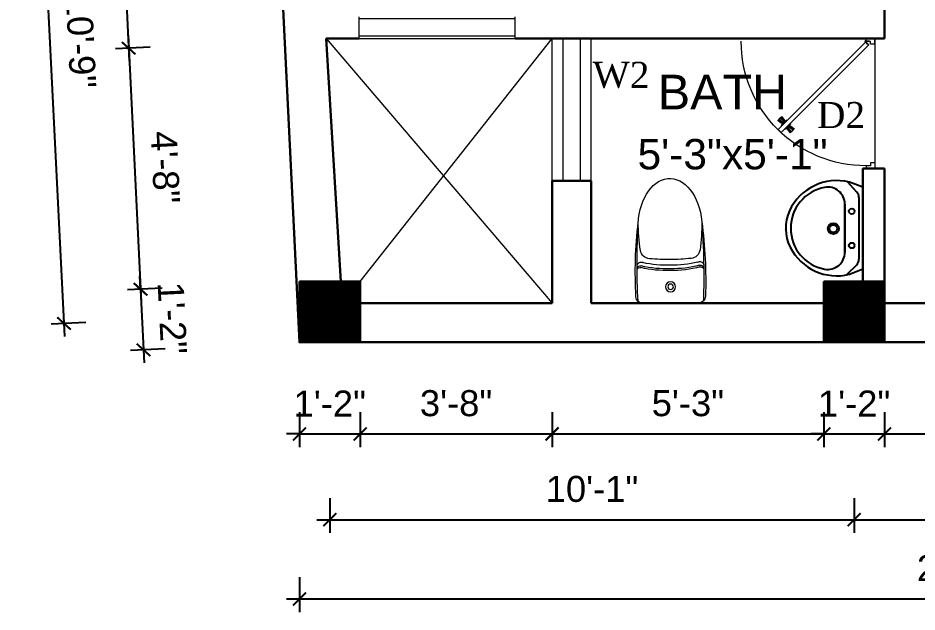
# Model space of a CAD drawing. Header units: inches. Extents: x -4737 to 13205, y 2479 to 13285.
# Drawn here: x -4245.9 to -4038.6, y 8607.4 to 8744.2 of the extents above; entities that cross this region are included whole.
import ezdxf

# ---------------------------------------------------------------- set-up
doc = ezdxf.new("R2010")
doc.units = ezdxf.units.IN
doc.header["$MEASUREMENT"] = 0
for name, color, linetype, lineweight in [('A-FURN', 9, 'Continuous', 5), ('hatch-.09', 8, 'Continuous', 9), ('Label', 7, 'Continuous', 13), ('ns_DIMS', 1, 'Continuous', 0), ('ns_TEXT', 7, 'Continuous', 13), ('PUERTAS', 7, 'Continuous', 9), ('Text', 7, 'Continuous', 13), ('WALL', 12, 'Continuous', 30), ('wall2', 1, 'Continuous', 15), ('windoow', 4, 'Continuous', 5)]:
    doc.layers.add(name, color=color, linetype=linetype, lineweight=lineweight)
doc.layers.add('furniture', color=253, linetype='Continuous')
doc.styles.add('arial 1000', font='arial.ttf')
doc.styles.add('dim', font='arial.ttf', dxfattribs={"height": 7})
doc.styles.get("Standard").update_dxf_attribs({"font": 'arial.ttf'})
doc.dimstyles.new("1-8'", dxfattribs={"dimtxt": 6, "dimasz": 3, "dimexe": 3, "dimexo": 6, "dimgap": 4, "dimtad": 1, "dimdec": 0, "dimzin": 0, "dimdsep": 46, "dimlunit": 4, "dimtxsty": 'arial 1000', "dimblk": 'ARCHTICK', "dimcen": 8, "dimdle": 3, "dimclrt": 7, "dimazin": 0, "dimtfac": 1, "dimtdec": 0, "dimtix": 1, "dimtmove": 2, "dimatfit": 3, "dimfxl": 5, "dimfxlon": 1, "dimarcsym": 0})

# ---------------------------------------------------------------- blocks, each defined once
blk = doc.blocks.new('2ft6in')
at = {"layer": 'PUERTAS', "color": 2}
for p, q in [((0.84, 2.1), (21.02, 22.28)), ((21.71, 21.6), (1.47, 1.37)), ((18.33, 21.76), (18.31, 21.77)), ((21.71, 21.6), (21.02, 22.28)), ((21.18, 18.9), (21.2, 18.89)), ((1.36, 1.58), (0.81, 2.12)), ((0, 2), (0, 0)), ((0.6, 2), (0, 2)), ((1.33, 0), (0, 0)), ((0.6, 1.26), (0.6, 2.04)), ((0.67, 1.26), (0.6, 1.26)), ((0.67, 1.26), (0.67, 2.01)), ((0.67, 1), (0.67, 1.26)), ((1.33, 1), (0.67, 1)), ((1.31, 1.53), (0.79, 2.06)), ((1.36, 1.58), (1.31, 1.53)), ((1.47, 1.37), (1.31, 1.53)), ((1.33, 0), (1.33, 1)), ((28.67, 0), (28.67, 1)), ((28.67, 1), (29.33, 1)), ((28.67, 0), (30, 0)), ((29.33, 1), (29.33, 2)), ((29.33, 2), (30, 2)), ((30, 0), (30, 2))]:
    blk.add_line(p, q, dxfattribs=at)
at = {"layer": 'PUERTAS', "color": 8}
for p, q in [((18.81, 20.78), (18.04, 21.4)), ((18.86, 20.83), (18.08, 21.46)), ((18.95, 20.92), (18.2, 21.58)), ((18.44, 21.9), (18.31, 21.77)), ((19.07, 21.03), (18.34, 21.72)), ((18.44, 21.9), (18.56, 22.02)), ((18.58, 22.01), (18.56, 22.02)), ((19.3, 21.26), (18.61, 22)), ((19.42, 21.38), (18.75, 22.14)), ((19.51, 21.48), (18.88, 22.26)), ((19.55, 21.53), (18.93, 22.3)), ((19.13, 20.8), (19.03, 20.9)), ((19.15, 20.82), (19.05, 20.92)), ((19.09, 20.44), (19.25, 20.76)), ((19.19, 20.87), (19.1, 20.96)), ((19.25, 20.93), (19.16, 21.02)), ((19.28, 20.63), (19.32, 20.83)), ((19.4, 21.08), (19.31, 21.17)), ((19.47, 21.15), (19.38, 21.24)), ((19.43, 20.78), (19.4, 20.9)), ((19.51, 21.19), (19.42, 21.28)), ((19.55, 20.91), (19.43, 20.94)), ((19.53, 21.21), (19.44, 21.3)), ((19.7, 21.06), (19.51, 21.01)), ((19.89, 21.24), (19.58, 21.08)), ((20.07, 21.42), (19.64, 21.15)), ((18.91, 20.27), (19.19, 20.69)), ((19.69, 19.49), (20.12, 19.76)), ((19.87, 19.67), (20.18, 19.83)), ((20.06, 19.85), (20.25, 19.9)), ((20.21, 20), (20.33, 19.97)), ((20.21, 19.38), (20.83, 18.61)), ((20.23, 19.7), (20.32, 19.61)), ((20.25, 19.72), (20.34, 19.63)), ((20.25, 19.43), (20.88, 18.65)), ((20.29, 19.76), (20.38, 19.67)), ((20.33, 20.13), (20.36, 20.01)), ((20.34, 19.53), (21, 18.77)), ((20.36, 19.83), (20.45, 19.74)), ((20.48, 20.28), (20.44, 20.08)), ((20.46, 19.64), (21.14, 18.91)), ((20.5, 19.98), (20.6, 19.89)), ((20.67, 20.47), (20.51, 20.15)), ((20.85, 20.64), (20.57, 20.22)), ((20.57, 20.04), (20.66, 19.95)), ((20.61, 20.09), (20.7, 19.99)), ((20.63, 20.11), (20.72, 20.01)), ((20.69, 19.87), (21.42, 19.19)), ((20.81, 19.99), (21.56, 19.33)), ((20.9, 20.08), (21.68, 19.45)), ((20.95, 20.13), (21.72, 19.51)), ((21.32, 19.01), (21.2, 18.89)), ((21.32, 19.01), (21.44, 19.14)), ((21.43, 19.15), (21.44, 19.14)), ((0, 0), (30, 0))]:
    blk.add_line(p, q, dxfattribs=at)
at = {"layer": 'PUERTAS', "color": 1}
for p, q in [((18.06, 21.44), (18.48, 21.86)), ((18.74, 20.79), (18.06, 21.34)), ((18.08, 21.51), (18.45, 21.88)), ((18.11, 21.49), (18.08, 21.51)), ((18.82, 22.25), (18.45, 21.88)), ((18.9, 22.28), (18.48, 21.86)), ((18.84, 22.23), (18.82, 22.25)), ((18.83, 20.8), (19.18, 21.15)), ((18.92, 20.89), (18.93, 20.88)), ((19.54, 21.59), (18.99, 22.27)), ((19.02, 20.88), (19.24, 21.1)), ((19.12, 20.8), (19.03, 20.89)), ((19.11, 20.79), (19.33, 21.01)), ((19.54, 21.5), (19.18, 21.15)), ((19.45, 21.31), (19.24, 21.1)), ((19.55, 21.22), (19.33, 21.01)), ((19.45, 21.41), (19.45, 21.41)), ((19.54, 21.22), (19.45, 21.31)), ((19.64, 21.23), (19.64, 21.23)), ((19.74, 21.24), (19.73, 21.23)), ((20.12, 21.49), (19.74, 21.24)), ((20.22, 21.48), (20.22, 21.49)), ((20.91, 20.8), (20.91, 20.79)), ((18.84, 20.21), (19.1, 20.6)), ((18.85, 20.11), (18.84, 20.12)), ((19.1, 20.7), (19.11, 20.69)), ((19.1, 20.6), (19.1, 20.6)), ((19.53, 19.43), (19.54, 19.42)), ((19.64, 19.42), (20.02, 19.67)), ((20.02, 19.67), (20.03, 19.68)), ((20.12, 19.68), (20.12, 19.68)), ((20.21, 19.69), (20.43, 19.9)), ((20.22, 19.41), (20.57, 19.76)), ((20.22, 19.69), (20.31, 19.6)), ((20.22, 19.32), (20.76, 18.64)), ((20.31, 19.6), (20.52, 19.81)), ((20.31, 19.5), (20.31, 19.5)), ((20.65, 20.12), (20.43, 19.9)), ((20.74, 20.03), (20.52, 19.81)), ((20.93, 20.11), (20.57, 19.76)), ((20.64, 20.11), (20.73, 20.02)), ((20.66, 20.31), (20.65, 20.31)), ((20.65, 20.21), (20.65, 20.22)), ((20.91, 20.7), (20.66, 20.31)), ((20.84, 20.02), (20.83, 20.03)), ((20.86, 18.63), (21.28, 19.05)), ((20.91, 18.68), (20.94, 18.66)), ((20.94, 18.66), (21.31, 19.03)), ((21.02, 20.12), (21.7, 19.57)), ((21.7, 19.47), (21.28, 19.05)), ((21.67, 19.4), (21.31, 19.03)), ((21.65, 19.42), (21.67, 19.4))]:
    blk.add_line(p, q, dxfattribs=at)
at = {"layer": 'PUERTAS', "color": 2}
for radius in [0.129, 0.0627]:
    blk.add_circle((0.68, 2.14), radius, dxfattribs=at)
at = {"layer": 'PUERTAS', "color": 8}
blk.add_arc((0.68, 2.14), 28.65, 359.7285, 90.0333, dxfattribs=at)
at = {"layer": 'PUERTAS', "color": 1}
for centre, start, end in [((18.78, 20.84), 231.0764, 315), ((18.94, 22.23), 38.9236, 135), ((18.97, 20.93), 225, 315), ((19.16, 20.74), 135, 219.7428), ((19.4, 21.36), 315, 45), ((19.49, 21.55), 315, 38.9236), ((19.6, 21.18), 50.2572, 135), ((19.68, 21.28), 230.2572, 315), ((20.17, 21.44), 45, 135), ((20.87, 20.75), 315, 45), ((18.89, 20.16), 135, 225), ((19.06, 20.65), 315, 39.7428), ((19.59, 19.47), 225, 315), ((20.07, 19.63), 50.2572, 135), ((20.16, 19.73), 230.2572, 315), ((20.27, 19.36), 135, 218.9236), ((20.35, 19.55), 135, 225), ((20.7, 20.26), 135, 219.7428), ((20.6, 20.17), 315, 39.7428), ((20.78, 19.98), 45, 135), ((20.98, 20.07), 51.0764, 135), ((21.65, 19.52), 315, 51.0764), ((20.82, 18.68), 218.9236, 315)]:
    blk.add_arc(centre, 0.0667, start, end, dxfattribs=at)
blk = doc.blocks.new('*U32')
at = {"color": 3}
blk.add_blockref('2ft6in', (0, 0), dxfattribs=at)
blk = doc.blocks.new('A$C2BC6131C')
at = {"layer": 'A-FURN', "color": 8}
for p in [(0, 163.5), (0, -163.5)]:
    blk.add_line(p, (0, 0), dxfattribs=at)
for radius in [29.6, 16.1]:
    blk.add_circle((95.9, 0), radius, dxfattribs=at)
for centre, radius, start, end in [((40, 163.5), 40, 92.5999, 180), ((197, -4116.4), 4311.6, 86.3006, 92.4712), ((155.1, -2371.3), 2577.4, 82.8664, 92.5999), ((793.4, 23.7), 602, 165.6185, 182.2533), ((201.9, 176.4), 18.8, 342.3593, 95.9315), ((192.7, 178.4), 18.2, 343.3813, 66.4724), ((793.4, 23.7), 592, 165.6185, 182.2533), ((773.9, 23.7), 552, 165.6185, 182.4575), ((217.8, 172), 24.1, 332.2033, 71.9404), ((320.7, 115.7), 60, 100.4701, 174.6079), ((468.5, -913.5), 1099.7, 89.6519, 98.297), ((1633.1, -8.2), 1378.2, 174.6079, 179.6591), ((1633.1, 8.2), 1378.2, 180.3409, 185.3921), ((793.4, -23.7), 602, 177.7467, 194.3815), ((793.4, -23.7), 592, 177.7467, 194.3815), ((773.9, -23.7), 552, 177.5425, 194.3815), ((320.7, -115.7), 60, 185.3921, 259.5299), ((40, -163.5), 40, 180, 267.4001), ((197, 4116.4), 4311.6, 267.5288, 273.6994), ((155.1, 2371.3), 2577.4, 267.4001, 277.1336), ((201.9, -176.4), 18.8, 264.0685, 17.6407), ((192.7, -178.4), 18.2, 293.5276, 16.6187), ((217.8, -172), 24.1, 288.0596, 27.7967), ((468.5, 913.5), 1099.7, 261.703, 270.3481)]:
    blk.add_arc(centre, radius, start, end, dxfattribs=at)
blk.add_ellipse((440.7, 0), major_axis=(-289.3, 0), ratio=0.648116, start_param=1.570796, end_param=4.592942, dxfattribs=at)
blk = doc.blocks.new('A$C2C8E2855')
at = {"color": 3}
for p, q in [((76.7, -153.7), (18.7, -208.2)), ((49.5, -117.7), (20, -196.2)), ((530.2, -117.7), (49.5, -117.7)), ((52.4, -117.7), (529.2, -117.7)), ((110.9, -140.2), (470.9, -140.2)), ((506.5, -155.1), (563.4, -212.8)), ((530.2, -117.7), (559.7, -196.2)), ((149.1, -222.9), (431, -222.9)), ((431, -222.9), (149.1, -222.9))]:
    blk.add_line(p, q, dxfattribs=at)
for centre, radius in [((190.8, -182.7), 16.3), ((390.8, -182.7), 16.3), ((292.2, -290.1), 31.6), ((292.2, -290.1), 23)]:
    blk.add_circle(centre, radius, dxfattribs=at)
for centre, radius, start, end in [((110.9, -190.2), 50, 90, 133.181), ((470.9, -190.2), 50, 44.5607, 90), ((318.3, -269.6), 307.1, 166.1751, 244.7296), ((261.4, -269.6), 307.1, 297.0639, 13.8249), ((149.1, -322.9), 100, 90, 190.5602), ((431, -322.9), 100, 349.4398, 90), ((290.1, -296.6), 243.4, 190.5602, 349.4398), ((289.7, -319.1), 250.2, 245.8071, 296.4628), ((318.3, -269.6), 307.1, 266.589, 266.5936)]:
    blk.add_arc(centre, radius, start, end, dxfattribs=at)
at = {"color": 3, "width": 0.8, "flags": 9}
for tag in ['XSIZE', 'YSIZE']:
    blk.add_attdef(tag, (289.9, -117.7), '', height=0.5, dxfattribs=at)
blk = doc.blocks.new('_ArchTick')
at = {"color": 0, "const_width": 0.15}
blk.add_lwpolyline([(-0.5, -0.5), (0.5, 0.5)], dxfattribs=at)
blk = doc.blocks.new('*D1545')
at = {"layer": 'Defpoints', "color": 0, "transparency": 16777216}
for p in [(-4181.01, 8669.51), (-4167.01, 8669.51), (-4167.01, 8648.37)]:
    blk.add_point(p, dxfattribs=at)
at = {"layer": 'ns_DIMS', "color": 0, "lineweight": -2, "transparency": 16777216}
for p, q in [((-4181.01, 8653.37), (-4181.01, 8645.37)), ((-4167.01, 8653.37), (-4167.01, 8645.37)), ((-4181.01, 8648.37), (-4184.01, 8648.37)), ((-4181.01, 8648.37), (-4167.01, 8648.37)), ((-4167.01, 8648.37), (-4164.01, 8648.37))]:
    blk.add_line(p, q, dxfattribs=at)
at = {"layer": 'ns_DIMS', "color": 0, "lineweight": -2, "transparency": 16777216, "xscale": 3, "yscale": 3, "zscale": 3}
blk.add_blockref('_ArchTick', (-4181.01, 8648.37), dxfattribs=at)
at = {"layer": 'ns_DIMS', "color": 0, "lineweight": -2, "transparency": 16777216, "xscale": 3, "yscale": 3, "zscale": 3, "rotation": 180}
blk.add_blockref('_ArchTick', (-4167.01, 8648.37), dxfattribs=at)
at = {"layer": 'ns_DIMS', "color": 7, "transparency": 16777216, "insert": (-4174.01, 8655.38), "char_height": 6, "attachment_point": 5, "style": 'arial 1000'}
blk.add_mtext('1\'-2"', dxfattribs=at)
blk = doc.blocks.new('*D1546')
at = {"layer": 'Defpoints', "color": 0, "transparency": 16777216}
for p in [(-4167.01, 8669.51), (-4122.77, 8669.51), (-4122.77, 8648.37)]:
    blk.add_point(p, dxfattribs=at)
at = {"layer": 'ns_DIMS', "color": 0, "lineweight": -2, "transparency": 16777216}
for p, q in [((-4167.01, 8653.37), (-4167.01, 8645.37)), ((-4122.77, 8653.37), (-4122.77, 8645.37)), ((-4170.01, 8648.37), (-4119.77, 8648.37))]:
    blk.add_line(p, q, dxfattribs=at)
at = {"layer": 'ns_DIMS', "color": 0, "lineweight": -2, "transparency": 16777216, "xscale": 3, "yscale": 3, "zscale": 3, "rotation": 180}
blk.add_blockref('_ArchTick', (-4167.01, 8648.37), dxfattribs=at)
at = {"layer": 'ns_DIMS', "color": 0, "lineweight": -2, "transparency": 16777216, "xscale": 3, "yscale": 3, "zscale": 3}
blk.add_blockref('_ArchTick', (-4122.77, 8648.37), dxfattribs=at)
at = {"layer": 'ns_DIMS', "color": 7, "transparency": 16777216, "insert": (-4144.89, 8655.43), "char_height": 6, "attachment_point": 5, "style": 'arial 1000'}
blk.add_mtext('3\'-8"', dxfattribs=at)
blk = doc.blocks.new('*D1547')
at = {"layer": 'Defpoints', "color": 0, "transparency": 16777216}
for p in [(-4122.77, 8669.51), (-4060.1, 8669.51), (-4060.1, 8648.37)]:
    blk.add_point(p, dxfattribs=at)
at = {"layer": 'ns_DIMS', "color": 0, "lineweight": -2, "transparency": 16777216}
for p, q in [((-4122.77, 8653.37), (-4122.77, 8645.37)), ((-4060.1, 8653.37), (-4060.1, 8645.37)), ((-4125.77, 8648.37), (-4057.1, 8648.37))]:
    blk.add_line(p, q, dxfattribs=at)
at = {"layer": 'ns_DIMS', "color": 0, "lineweight": -2, "transparency": 16777216, "xscale": 3, "yscale": 3, "zscale": 3, "rotation": 180}
blk.add_blockref('_ArchTick', (-4122.77, 8648.37), dxfattribs=at)
at = {"layer": 'ns_DIMS', "color": 0, "lineweight": -2, "transparency": 16777216, "xscale": 3, "yscale": 3, "zscale": 3}
blk.add_blockref('_ArchTick', (-4060.1, 8648.37), dxfattribs=at)
at = {"layer": 'ns_DIMS', "color": 7, "transparency": 16777216, "insert": (-4091.44, 8655.43), "char_height": 6, "attachment_point": 5, "style": 'arial 1000'}
blk.add_mtext('5\'-3"', dxfattribs=at)
blk = doc.blocks.new('*D1451')
at = {"layer": 'Defpoints', "color": 0, "transparency": 16777216}
for p in [(-4060.1, 8669.51), (-4046.1, 8669.51), (-4046.1, 8648.37)]:
    blk.add_point(p, dxfattribs=at)
at = {"layer": 'ns_DIMS', "color": 0, "lineweight": -2, "transparency": 16777216}
for p, q in [((-4060.1, 8653.37), (-4060.1, 8645.37)), ((-4046.1, 8653.37), (-4046.1, 8645.37)), ((-4060.1, 8648.37), (-4063.1, 8648.37)), ((-4060.1, 8648.37), (-4046.1, 8648.37)), ((-4046.1, 8648.37), (-4043.1, 8648.37))]:
    blk.add_line(p, q, dxfattribs=at)
at = {"layer": 'ns_DIMS', "color": 0, "lineweight": -2, "transparency": 16777216, "xscale": 3, "yscale": 3, "zscale": 3}
blk.add_blockref('_ArchTick', (-4060.1, 8648.37), dxfattribs=at)
at = {"layer": 'ns_DIMS', "color": 0, "lineweight": -2, "transparency": 16777216, "xscale": 3, "yscale": 3, "zscale": 3, "rotation": 180}
blk.add_blockref('_ArchTick', (-4046.1, 8648.37), dxfattribs=at)
at = {"layer": 'ns_DIMS', "color": 7, "transparency": 16777216, "insert": (-4053.1, 8655.38), "char_height": 6, "attachment_point": 5, "style": 'arial 1000'}
blk.add_mtext('1\'-2"', dxfattribs=at)
blk = doc.blocks.new('*D1548')
at = {"layer": 'Defpoints', "color": 0, "transparency": 16777216}
for p in [(-4046.1, 8669.51), (-3884.24, 8669.51), (-3884.24, 8648.37)]:
    blk.add_point(p, dxfattribs=at)
at = {"layer": 'ns_DIMS', "color": 0, "lineweight": -2, "transparency": 16777216}
for p, q in [((-4046.1, 8653.37), (-4046.1, 8645.37)), ((-3884.24, 8653.37), (-3884.24, 8645.37)), ((-4049.1, 8648.37), (-3881.24, 8648.37))]:
    blk.add_line(p, q, dxfattribs=at)
at = {"layer": 'ns_DIMS', "color": 0, "lineweight": -2, "transparency": 16777216, "xscale": 3, "yscale": 3, "zscale": 3, "rotation": 180}
blk.add_blockref('_ArchTick', (-4046.1, 8648.37), dxfattribs=at)
at = {"layer": 'ns_DIMS', "color": 0, "lineweight": -2, "transparency": 16777216, "xscale": 3, "yscale": 3, "zscale": 3}
blk.add_blockref('_ArchTick', (-3884.24, 8648.37), dxfattribs=at)
at = {"layer": 'ns_DIMS', "color": 7, "transparency": 16777216, "insert": (-3965.17, 8655.43), "char_height": 6, "attachment_point": 5, "style": 'arial 1000'}
blk.add_mtext('13\'-6"', dxfattribs=at)
blk = doc.blocks.new('*D1550')
at = {"layer": 'Defpoints', "color": 0, "transparency": 16777216}
for p in [(-4174.01, 8669.51), (-4053.1, 8669.51), (-4053.1, 8628.61)]:
    blk.add_point(p, dxfattribs=at)
at = {"layer": 'ns_DIMS', "color": 0, "lineweight": -2, "transparency": 16777216}
for p, q in [((-4174.01, 8633.61), (-4174.01, 8625.61)), ((-4053.1, 8633.61), (-4053.1, 8625.61)), ((-4177.01, 8628.61), (-4050.1, 8628.61))]:
    blk.add_line(p, q, dxfattribs=at)
at = {"layer": 'ns_DIMS', "color": 0, "lineweight": -2, "transparency": 16777216, "xscale": 3, "yscale": 3, "zscale": 3, "rotation": 180}
blk.add_blockref('_ArchTick', (-4174.01, 8628.61), dxfattribs=at)
at = {"layer": 'ns_DIMS', "color": 0, "lineweight": -2, "transparency": 16777216, "xscale": 3, "yscale": 3, "zscale": 3}
blk.add_blockref('_ArchTick', (-4053.1, 8628.61), dxfattribs=at)
at = {"layer": 'ns_DIMS', "color": 7, "transparency": 16777216, "insert": (-4113.55, 8635.68), "char_height": 6, "attachment_point": 5, "style": 'arial 1000'}
blk.add_mtext('10\'-1"', dxfattribs=at)
blk = doc.blocks.new('*D1551')
at = {"layer": 'Defpoints', "color": 0, "transparency": 16777216}
for p in [(-4053.1, 8669.51), (-3875.56, 8669.51), (-3875.56, 8628.61)]:
    blk.add_point(p, dxfattribs=at)
at = {"layer": 'ns_DIMS', "color": 0, "lineweight": -2, "transparency": 16777216}
for p, q in [((-4053.1, 8633.61), (-4053.1, 8625.61)), ((-3875.56, 8633.61), (-3875.56, 8625.61)), ((-4056.1, 8628.61), (-3872.56, 8628.61))]:
    blk.add_line(p, q, dxfattribs=at)
at = {"layer": 'ns_DIMS', "color": 0, "lineweight": -2, "transparency": 16777216, "xscale": 3, "yscale": 3, "zscale": 3, "rotation": 180}
blk.add_blockref('_ArchTick', (-4053.1, 8628.61), dxfattribs=at)
at = {"layer": 'ns_DIMS', "color": 0, "lineweight": -2, "transparency": 16777216, "xscale": 3, "yscale": 3, "zscale": 3}
blk.add_blockref('_ArchTick', (-3875.56, 8628.61), dxfattribs=at)
at = {"layer": 'ns_DIMS', "color": 7, "transparency": 16777216, "insert": (-3964.33, 8635.68), "char_height": 6, "attachment_point": 5, "style": 'arial 1000'}
blk.add_mtext('14\'-10"', dxfattribs=at)
blk = doc.blocks.new('*D1452')
at = {"layer": 'Defpoints', "color": 0, "transparency": 16777216}
for p in [(-4181.01, 8669.51), (-3870.24, 8669.51), (-3870.24, 8610.35)]:
    blk.add_point(p, dxfattribs=at)
at = {"layer": 'ns_DIMS', "color": 0, "lineweight": -2, "transparency": 16777216}
for p, q in [((-4181.01, 8615.35), (-4181.01, 8607.35)), ((-3870.24, 8615.35), (-3870.24, 8607.35)), ((-4184.01, 8610.35), (-3867.24, 8610.35))]:
    blk.add_line(p, q, dxfattribs=at)
at = {"layer": 'ns_DIMS', "color": 0, "lineweight": -2, "transparency": 16777216, "xscale": 3, "yscale": 3, "zscale": 3, "rotation": 180}
blk.add_blockref('_ArchTick', (-4181.01, 8610.35), dxfattribs=at)
at = {"layer": 'ns_DIMS', "color": 0, "lineweight": -2, "transparency": 16777216, "xscale": 3, "yscale": 3, "zscale": 3}
blk.add_blockref('_ArchTick', (-3870.24, 8610.35), dxfattribs=at)
at = {"layer": 'ns_DIMS', "color": 7, "transparency": 16777216, "insert": (-4025.63, 8617.42), "char_height": 6, "attachment_point": 5, "style": 'arial 1000'}
blk.add_mtext('25\'-11"', dxfattribs=at)
blk = doc.blocks.new('*D1604')
at = {"layer": 'Defpoints', "color": 0, "transparency": 16777216}
for p in [(-4187.36, 8798.51), (-4174.85, 8739.5), (-4220.39, 8737.26)]:
    blk.add_point(p, dxfattribs=at)
at = {"layer": 'ns_DIMS', "color": 0, "lineweight": -2, "transparency": 16777216}
for p, q in [((-4223.47, 8799.73), (-4220.24, 8734.26)), ((-4218.33, 8796.98), (-4226.32, 8796.59)), ((-4215.4, 8737.5), (-4223.39, 8737.11))]:
    blk.add_line(p, q, dxfattribs=at)
at = {"layer": 'ns_DIMS', "color": 0, "lineweight": -2, "transparency": 16777216, "xscale": 3, "yscale": 3, "zscale": 3}
for p, rotation in [((-4223.32, 8796.74), 92.82029601864603), ((-4220.39, 8737.26), 272.820296018646)]:
    blk.add_blockref('_ArchTick', p, dxfattribs=dict(at, rotation=rotation))
at = {"layer": 'ns_DIMS', "color": 7, "transparency": 16777216, "insert": (-4214.81, 8767.34), "char_height": 6, "attachment_point": 5, "rotation": 272.8203, "style": 'arial 1000'}
blk.add_mtext("5'", dxfattribs=at)
blk = doc.blocks.new('*D1605')
at = {"layer": 'Defpoints', "color": 0, "transparency": 16777216}
for p in [(-4181.01, 8683.51), (-4216.96, 8667.74), (-4181.01, 8669.51)]:
    blk.add_point(p, dxfattribs=at)
at = {"layer": 'ns_DIMS', "color": 0, "lineweight": -2, "transparency": 16777216}
for p, q in [((-4217.65, 8681.7), (-4217.8, 8684.7)), ((-4212.66, 8681.95), (-4220.65, 8681.56)), ((-4217.65, 8681.7), (-4216.96, 8667.74)), ((-4211.97, 8667.98), (-4219.96, 8667.59)), ((-4216.96, 8667.74), (-4216.82, 8664.74))]:
    blk.add_line(p, q, dxfattribs=at)
at = {"layer": 'ns_DIMS', "color": 0, "lineweight": -2, "transparency": 16777216, "xscale": 3, "yscale": 3, "zscale": 3}
for p, rotation in [((-4217.65, 8681.7), 272.820296018646), ((-4216.96, 8667.74), 92.82029601864603)]:
    blk.add_blockref('_ArchTick', p, dxfattribs=dict(at, rotation=rotation))
at = {"layer": 'ns_DIMS', "color": 7, "transparency": 16777216, "insert": (-4210.31, 8675.06), "char_height": 6, "attachment_point": 5, "rotation": 272.8203, "style": 'arial 1000'}
blk.add_mtext('1\'-2"', dxfattribs=at)
blk = doc.blocks.new('*D1596')
at = {"layer": 'Defpoints', "color": 0, "transparency": 16777216}
for p in [(-4174.85, 8739.5), (-4181.7, 8683.51), (-4217.65, 8681.74)]:
    blk.add_point(p, dxfattribs=at)
at = {"layer": 'ns_DIMS', "color": 0, "lineweight": -2, "transparency": 16777216}
for p, q in [((-4220.54, 8740.25), (-4217.51, 8678.74)), ((-4215.4, 8737.5), (-4223.39, 8737.11)), ((-4212.66, 8681.98), (-4220.65, 8681.59))]:
    blk.add_line(p, q, dxfattribs=at)
at = {"layer": 'ns_DIMS', "color": 0, "lineweight": -2, "transparency": 16777216, "xscale": 3, "yscale": 3, "zscale": 3}
for p, rotation in [((-4220.39, 8737.26), 92.82029601864603), ((-4217.65, 8681.74), 272.820296018646)]:
    blk.add_blockref('_ArchTick', p, dxfattribs=dict(at, rotation=rotation))
at = {"layer": 'ns_DIMS', "color": 7, "transparency": 16777216, "insert": (-4211.97, 8709.84), "char_height": 6, "attachment_point": 5, "rotation": 272.8203, "style": 'arial 1000'}
blk.add_mtext('4\'-8"', dxfattribs=at)
blk = doc.blocks.new('*D1597')
at = {"layer": 'Defpoints', "color": 0, "transparency": 16777216}
for p in [(-4187.36, 8805.51), (-4241.64, 8802.83), (-4181.01, 8676.51)]:
    blk.add_point(p, dxfattribs=at)
at = {"layer": 'ns_DIMS', "color": 0, "lineweight": -2, "transparency": 16777216}
for p, q in [((-4235.14, 8670.84), (-4241.79, 8805.83)), ((-4236.65, 8803.08), (-4244.64, 8802.69)), ((-4230.29, 8674.08), (-4238.28, 8673.69))]:
    blk.add_line(p, q, dxfattribs=at)
at = {"layer": 'ns_DIMS', "color": 0, "lineweight": -2, "transparency": 16777216, "xscale": 3, "yscale": 3, "zscale": 3}
for p, rotation in [((-4241.64, 8802.83), 92.82029601863742), ((-4235.29, 8673.83), 272.8202960186374)]:
    blk.add_blockref('_ArchTick', p, dxfattribs=dict(at, rotation=rotation))
at = {"layer": 'ns_DIMS', "color": 7, "transparency": 16777216, "insert": (-4231.41, 8738.68), "char_height": 6, "attachment_point": 5, "rotation": 272.8203, "style": 'arial 1000'}
blk.add_mtext('10\'-9"', dxfattribs=at)
blk = doc.blocks.new('*D1598')
at = {"layer": 'Defpoints', "color": 0, "transparency": 16777216}
for p in [(-4200.99, 9075.02), (-4272.9, 9071.47), (-4181.01, 8669.51)]:
    blk.add_point(p, dxfattribs=at)
at = {"layer": 'ns_DIMS', "color": 0, "lineweight": -2, "transparency": 16777216}
for p, q in [((-4252.77, 8662.97), (-4273.05, 9074.47)), ((-4267.9, 9071.72), (-4275.89, 9071.33)), ((-4247.93, 8666.21), (-4255.92, 8665.82))]:
    blk.add_line(p, q, dxfattribs=at)
at = {"layer": 'ns_DIMS', "color": 0, "lineweight": -2, "transparency": 16777216, "xscale": 3, "yscale": 3, "zscale": 3}
for p, rotation in [((-4272.9, 9071.47), 92.82029601863792), ((-4252.92, 8665.97), 272.8202960186379)]:
    blk.add_blockref('_ArchTick', p, dxfattribs=dict(at, rotation=rotation))
at = {"layer": 'ns_DIMS', "color": 7, "transparency": 16777216, "insert": (-4255.85, 8869.07), "char_height": 6, "attachment_point": 5, "rotation": 272.8203, "style": 'arial 1000'}
blk.add_mtext('33\'-10"', dxfattribs=at)

msp = doc.modelspace()

# ---------------------------------------------------------------- hatches: boundary and pattern name
at = {"layer": 'hatch-.09'}
h = msp.add_hatch(dxfattribs=at)
h.set_pattern_fill('ANSI31', color=256)
h.set_pattern_definition([(45, (-19613.3975, 8393.36911), (-0.0883883476, 0.0883883476), [])])
h.paths.add_polyline_path([(-4167.01, 8683.51), (-4181.01, 8683.51), (-4181.01, 8669.51), (-4167.01, 8669.51)])
h = msp.add_hatch(dxfattribs=at)
h.set_pattern_fill('ANSI31', color=256)
h.set_pattern_definition([(45, (-19492.49026, 8393.36911), (-0.0883883476, 0.0883883476), [])])
h.paths.add_polyline_path([(-4046.1, 8683.51), (-4060.1, 8683.51), (-4060.1, 8669.51), (-4046.1, 8669.51)])

# ---------------------------------------------------------------- linework, layer by layer
at = {"layer": 'WALL'}
for p, q in [((-4181.01, 8669.51), (-4200.99, 9075.02)), ((-4046.1, 8739.51), (-4046.1, 8798.51)), ((-4174.85, 8739.5), (-4167.24, 8739.51)), ((-4174.85, 8739.5), (-4171.43, 8683.51)), ((-4131.24, 8739.51), (-4122.77, 8739.51)), ((-4122.77, 8739.51), (-4046.1, 8739.51)), ((-4051.1, 8709.51), (-4051.1, 8683.51)), ((-4046.1, 8709.51), (-4051.1, 8709.51)), ((-4046.1, 8709.51), (-4046.1, 8683.51)), ((-4122.77, 8706.73), (-4122.77, 8678.51)), ((-4122.77, 8706.73), (-4113.77, 8706.73)), ((-4113.77, 8706.73), (-4113.77, 8678.51)), ((-4167.01, 8678.51), (-4122.77, 8678.51)), ((-4113.77, 8678.51), (-4060.1, 8678.51)), ((-4113.74, 8678.51), (-4060.1, 8678.51)), ((-4048.35, 8678.51), (-3888.74, 8678.51)), ((-4048.35, 8678.51), (-3884.24, 8678.51)), ((-3870.24, 8669.51), (-4181.01, 8669.51)), ((-4122.77, 8669.51), (-3875.56, 8669.51))]:
    msp.add_line(p, q, dxfattribs=at)
for points in [[(-4181.01, 8683.51), (-4167.01, 8683.51), (-4167.01, 8669.51), (-4181.01, 8669.51)], [(-4060.1, 8683.51), (-4046.1, 8683.51), (-4046.1, 8669.51), (-4060.1, 8669.51)]]:
    msp.add_lwpolyline(points, close=True, dxfattribs=at)
at = {"layer": 'wall2'}
for p, q in [((-4167.24, 8739.51), (-4167.24, 8744.51)), ((-4131.24, 8739.51), (-4131.24, 8744.51)), ((-4174.85, 8739.5), (-4122.77, 8678.51)), ((-4131.24, 8740.01), (-4167.24, 8740.01)), ((-4167.24, 8739.51), (-4131.24, 8739.51)), ((-4167.01, 8683.51), (-4122.77, 8739.51)), ((-4122.77, 8706.73), (-4122.77, 8739.51)), ((-4113.77, 8706.73), (-4113.77, 8739.51)), ((-4122.77, 8669.51), (-4122.77, 8669.51))]:
    msp.add_line(p, q, dxfattribs=at)
at = {"layer": 'windoow'}
for p, q in [((-4131.24, 8744.01), (-4167.24, 8744.01)), ((-4131.24, 8740.01), (-4167.24, 8740.01)), ((-4120.27, 8739.51), (-4120.27, 8706.73)), ((-4116.27, 8739.51), (-4116.27, 8706.73))]:
    msp.add_line(p, q, dxfattribs=at)

# ---------------------------------------------------------------- block references
at = {"layer": 'furniture'}
for name, p, xscale, yscale, zscale, rotation in [('A$C2BC6131C', (-4095.39, 8678.51), -0.03937007859349251, 0.03937007859349251, 0.03937007859349251, 270.5436105356555), ('A$C2C8E2855', (-4046.47, 8707.19), 0.03937007870990783, 0.03937007870990783, 0.03937007870990783, 270)]:
    msp.add_blockref(name, p, dxfattribs=dict(at, xscale=xscale, yscale=yscale, zscale=zscale, rotation=rotation))
at = {"layer": 'WALL', "xscale": -1, "rotation": 90}
msp.add_blockref('*U32', (-4048.35, 8739.51), dxfattribs=at)

# ---------------------------------------------------------------- texts
at = {"layer": 'Label', "color": 5, "linetype": 'ByBlock', "insert": (-4083.47, 8731.15), "char_height": 8, "width": 88.4068, "attachment_point": 2, "style": 'dim'}
msp.add_mtext('BATH', dxfattribs=at)
at = {"layer": 'ns_TEXT', "char_height": 6, "attachment_point": 1}
for s, insert in [('\\pi4.71647;{\\fTimes New Roman|b0|i0|c0|p18;W2}', (-4118.11, 8734.12)), ('\\pi5.71575;{\\fTimes New Roman|b0|i0|c0|p18;D2}', (-4067.37, 8724.86))]:
    msp.add_mtext_dynamic_manual_height_columns(s, width=21.7401, gutter_width=72, heights=[4.46], dxfattribs=dict(at, insert=insert))
at = {"layer": 'Text', "insert": (-4081.13, 8716.35), "char_height": 7, "width": 440.957, "attachment_point": 2}
msp.add_mtext('5\'-3"x5\'-1"', dxfattribs=at)

# ---------------------------------------------------------------- dimensions: what is measured, and where the dimension line sits
at = {"layer": 'ns_DIMS'}
for p1, p2, distance, picture, middle in [((-4181.01, 8669.51), (-4200.99, 9075.02), 72, '*D1598', (-4255.85, 8869.07)), ((-4181.01, 8676.51), (-4187.36, 8805.51), 54.34, '*D1597', (-4231.41, 8738.68))]:
    dim = msp.add_aligned_dim(p1=p1, p2=p2, distance=distance, dimstyle="1-8'", dxfattribs=at)
    dim.commit()
    dim.dimension.update_dxf_attribs({"geometry": picture, "text_midpoint": middle})
for base, p1, p2, picture, middle in [((-4220.39, 8737.26), (-4187.36, 8798.51), (-4174.85, 8739.5), '*D1604', (-4214.81, 8767.34)), ((-4217.65, 8681.74), (-4174.85, 8739.5), (-4181.7, 8683.51), '*D1596', (-4211.97, 8709.84)), ((-4216.96, 8667.74), (-4181.01, 8683.51), (-4181.01, 8669.51), '*D1605', (-4210.31, 8675.06))]:
    dim = msp.add_linear_dim(base=base, p1=p1, p2=p2, angle=92.8203, dimstyle="1-8'", dxfattribs=at)
    dim.commit()
    dim.dimension.update_dxf_attribs({"geometry": picture, "text_midpoint": middle})
for base, p1, p2, picture, middle in [((-4167.01, 8648.37), (-4181.01, 8669.51), (-4167.01, 8669.51), '*D1545', (-4174.01, 8655.38)), ((-3870.24, 8610.35), (-4181.01, 8669.51), (-3870.24, 8669.51), '*D1452', (-4025.63, 8617.42)), ((-4053.1, 8628.61), (-4174.01, 8669.51), (-4053.1, 8669.51), '*D1550', (-4113.55, 8635.68)), ((-4122.77, 8648.37), (-4167.01, 8669.51), (-4122.77, 8669.51), '*D1546', (-4144.89, 8655.43)), ((-4060.1, 8648.37), (-4122.77, 8669.51), (-4060.1, 8669.51), '*D1547', (-4091.44, 8655.43)), ((-4046.1, 8648.37), (-4060.1, 8669.51), (-4046.1, 8669.51), '*D1451', (-4053.1, 8655.38)), ((-3875.56, 8628.61), (-4053.1, 8669.51), (-3875.56, 8669.51), '*D1551', (-3964.33, 8635.68)), ((-3884.24, 8648.37), (-4046.1, 8669.51), (-3884.24, 8669.51), '*D1548', (-3965.17, 8655.43))]:
    dim = msp.add_linear_dim(base=base, p1=p1, p2=p2, dimstyle="1-8'", dxfattribs=at)
    dim.commit()
    dim.dimension.update_dxf_attribs({"geometry": picture, "text_midpoint": middle})

doc.saveas('drawing.dxf')
